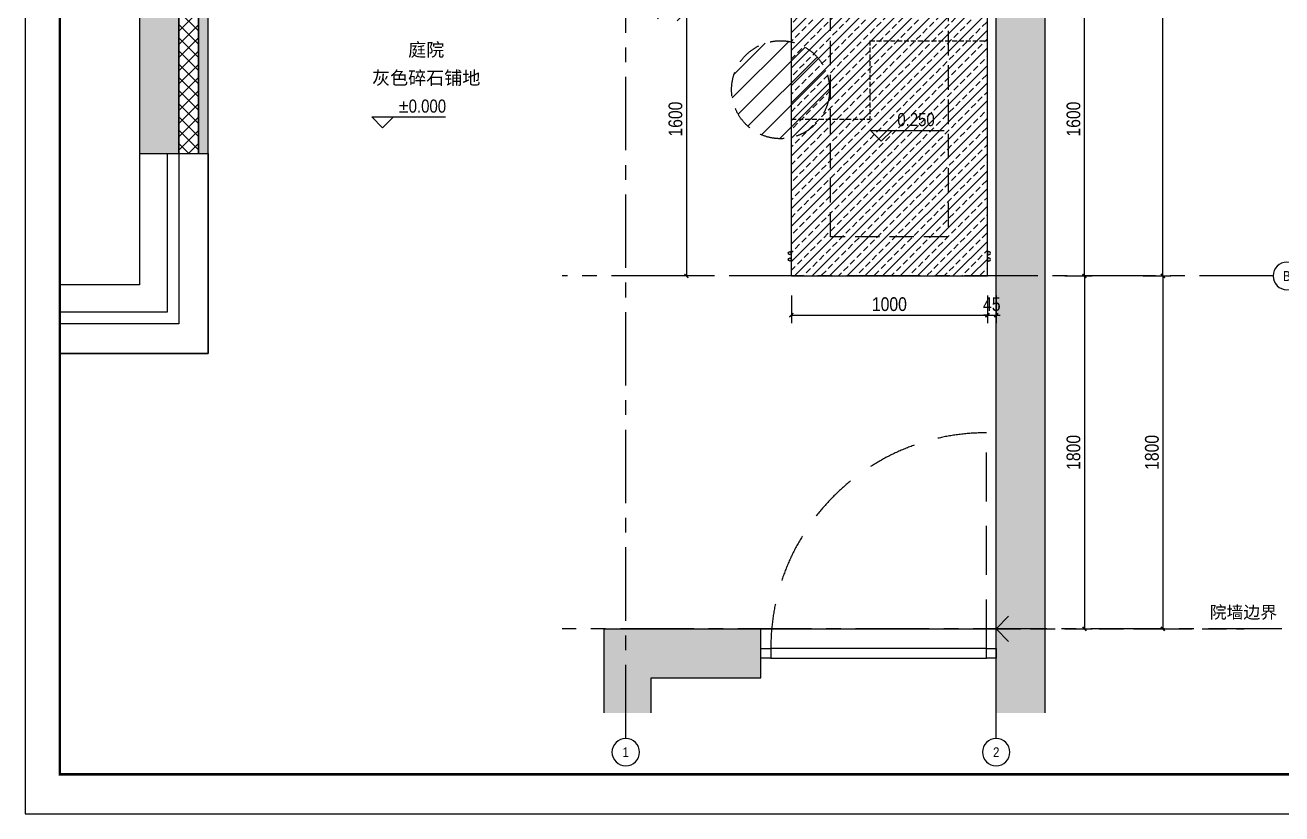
# Model space of a CAD drawing. Extents: x 9928 to 93764, y -101273 to -34887.
# Drawn here: x 14234 to 20645, y -70437 to -66413 of the extents above; entities that cross this region are included whole.
import ezdxf
from ezdxf import colors
from ezdxf.entities.mleader import LeaderData, LeaderLine
from ezdxf.enums import TextEntityAlignment as Align
from ezdxf.math import Vec2, Vec3

# ---------------------------------------------------------------- set-up
doc = ezdxf.new("R2010")
doc.units = 0
doc.header["$LTSCALE"] = 1000
doc.header["$MEASUREMENT"] = 0
for name, pattern in [('CENTER', [2, 1.25, -0.25, 0.25, -0.25]), ('DASH', [0.35, 0.25, -0.1]), ('HIDDEN', [0.375, 0.25, -0.125])]:
    doc.linetypes.add(name, pattern=pattern)
doc.layers.add('_0', color=7, linetype='Continuous', lineweight=25)
for name, color, linetype in [('A', 163, 'CENTER'), ('A-ANNO-DIMS', 6, 'Continuous'), ('A-ANNO-NOTE', 4, 'Continuous'), ('A-ANNO-SYMB', 4, 'Continuous'), ('A-DOOR-FULL', 25, 'Continuous'), ('A-DOOR-SWNG', 21, 'HIDDEN'), ('A-FLOR-HRAL', 42, 'Continuous'), ('A-FLOR-STRS', 54, 'Continuous'), ('A-FURN-PATT-251', 251, 'Continuous'), ('A-SECT-005', 5, 'Continuous'), ('A-WALL-FULL', 5, 'Continuous'), ('S-GRID-IDEN', 4, 'Continuous'), ('设备', 150, 'Continuous')]:
    doc.layers.add(name, color=color, linetype=linetype)
doc.layers.add('A-ANNO-NPLT', color=250, linetype='Continuous', plot=False)
doc.styles.add('DIM', font='ARIALN.TTF')
doc.styles.add('DIM_T3', font='ARIALN.TTF')
doc.styles.add('EN', font='ARIALN.TTF')
doc.styles.add('EN1', font='ARIALN.TTF')
doc.styles.get("Standard").update_dxf_attribs({"font": 'gbenor.shx', "bigfont": 'gbcbig.shx'})
doc.dimstyles.new('_TCH_ARCH&&20', dxfattribs={"dimtxt": 70, "dimasz": 20, "dimexe": 40, "dimexo": 40, "dimgap": 20, "dimtad": 1, "dimdec": 0, "dimzin": 0, "dimdsep": 46, "dimtxsty": 'DIM_T3', "dimblk": 'ARCHTICK', "dimcen": 0.09, "dimclrd": 6, "dimclre": 6, "dimclrt": 6, "dimazin": 2, "dimtfac": 1, "dimtdec": 0, "dimtix": 1, "dimtmove": 2, "dimatfit": 3, "dimfxl": 100, "dimfxlon": 1, "dimtolj": 1, "dimtzin": 0, "dimarcsym": 0})

# ---------------------------------------------------------------- blocks, each defined once
blk = doc.blocks.new('dooe')
at = {"layer": 'A-DOOR-FULL', "color": 251}
for points in [[(11219.1, -62042), (11269.1, -62042), (11269.1, -62092), (11219.1, -62092)], [(11269.1, -62092), (12369.1, -62092), (12369.1, -62042), (11269.1, -62042)], [(12369.1, -62042), (12419.1, -62042), (12419.1, -62092), (12369.1, -62092)]]:
    blk.add_lwpolyline(points, close=True, dxfattribs=at)
at = {"layer": 'A-DOOR-SWNG', "color": 251}
blk.add_line((12369.1, -62042), (12369.1, -60942), dxfattribs=at)
blk.add_arc((12369.1, -62042), 1100, 90, 180, dxfattribs=at)
blk = doc.blocks.new('alsidufhaSD9F83')
at = {"layer": 'A-FLOR-HRAL', "color": 1}
for centre in [(18134.9, -88276.1), (18134.9, -88308.1)]:
    blk.add_circle(centre, 8, dxfattribs=at)
blk = doc.blocks.new('asldiufhasdfaser9r')
at = {"layer": 'A-FURN-PATT-251'}
h = blk.add_hatch(color=256, dxfattribs=at)
h.dxf.hatch_style = 1
h.paths.add_polyline_path([(36908.9, -84997.1), (37058.9, -84997.1), (37058.9, -84837.1), (36708.9, -84837.1), (36708.9, -87767.1), (36908.9, -87767.1)])
h = blk.add_hatch(dxfattribs=at)
h.set_pattern_fill('ANSI37', color=256, scale=30, angle=90)
h.set_pattern_definition([(135, (672692.57, -481348.93), (-33.6759605, -33.6759605), []), (225, (672692.57, -481348.93), (33.6759605, -33.6759605), [])])
h.paths.add_polyline_path([(37058.9, -85097.1), (37058.9, -84997.1), (36908.9, -84997.1), (36908.9, -87767.1), (37008.9, -87767.1), (37008.9, -85097.1)])
h = blk.add_hatch(color=256, dxfattribs=at)
h.dxf.hatch_style = 1
h.paths.add_polyline_path([(37058.9, -85097.1), (37008.9, -85097.1), (37008.9, -87767.1), (37058.9, -87767.1)])
for points in [[(36908.9, -84997.1), (37058.9, -84997.1), (37058.9, -84837.1), (36708.9, -84837.1), (36708.9, -87767.1), (36908.9, -87767.1)], [(37058.9, -85097.1), (37008.9, -85097.1), (37008.9, -87767.1), (37058.9, -87767.1)]]:
    blk.add_lwpolyline(points, close=True, dxfattribs=at)
for points in [[(37058.9, -85097.1), (37058.9, -84997.1), (36908.9, -84997.1), (36908.9, -87767.1), (37008.9, -87767.1), (37008.9, -85097.1), (37058.9, -85097.1)], [(36708.9, -87767.1), (36708.9, -88437.1), (36301.9, -88437.1)], [(37058.9, -87767.1), (37058.9, -88787.1), (36301.9, -88787.1)], [(36908.9, -87767.1), (36908.9, -88637.1), (36301.9, -88637.1)], [(36848.9, -87767.1), (36848.9, -88577.1), (36301.9, -88577.1)]]:
    blk.add_lwpolyline(points, dxfattribs=at)
blk = doc.blocks.new('alisdhuflaisduhfalsidfhu')
at = {"layer": 'A-FURN-PATT-251'}
h = blk.add_hatch(color=256, dxfattribs=at)
h.dxf.hatch_style = 1
h.paths.add_polyline_path([(42419.1, -90621.1), (42669.1, -90621.1), (42669.1, -77792.1), (42419.1, -77792.1)])
h = blk.add_hatch(dxfattribs=at)
h.set_pattern_fill('ANSI33', color=256, scale=20)
h.set_pattern_definition([(45, (0, 0), (-44.90128, 44.90128), []), (45, (44.9, 0), (-44.90128, 44.90128), [31.75, -15.875])])
h.paths.add_polyline_path([(42374.1, -86792.1), (41774.1, -86792.1), (41774.1, -86542.1), (41574.1, -86542.1), (41574.1, -86242.1), (41774.1, -86242.1), (41774.1, -85992.1), (41374.1, -85992.1), (41374.1, -87592.1), (41774.1, -87592.1), (41774.1, -87192.1), (42374.1, -87192.1)])
h.paths.add_polyline_path([(42374.1, -87192.1), (41774.1, -87192.1), (41774.1, -87592.1), (41374.1, -87592.1), (41374.1, -88392.1), (42374.1, -88392.1)])
h = blk.add_hatch(color=256, dxfattribs=at)
h.dxf.hatch_style = 1
h.paths.add_polyline_path([(40419.1, -90621.1), (40659.1, -90621.1), (40659.1, -90442.1), (41219.1, -90442.1), (41219.1, -90192.1), (40419.1, -90192.1)])
at = {"layer": '设备', "linetype": 'HIDDEN', "ltscale": 0.25}
h = blk.add_hatch(dxfattribs=at)
h.set_pattern_fill('ANSI31', color=256, scale=50)
h.set_pattern_definition([(45, (-12921.65, 0), (-56.1266, 56.1266), [])])
edge = h.paths.add_edge_path()
edge.add_arc((41129.1, -80292.1), 250, 0, 360)
edge = h.paths.add_edge_path()
edge.add_arc((40769.1, -86842.1), 250, 0, 360)
edge = h.paths.add_edge_path()
edge.add_arc((41319.1, -87442.1), 250, 0, 360)
at = {"layer": 'A-FLOR-STRS'}
for p, q in [((42374.1, -88392.1), (42374.1, -84502.1)), ((41374.1, -88392.1), (41374.1, -85992.1)), ((41374.1, -88392.1), (42374.1, -88392.1))]:
    blk.add_line(p, q, dxfattribs=at)
at = {"layer": 'A-FLOR-STRS', "color": 251}
blk.add_line((41219.1, -90192.1), (42419.1, -90192.1), dxfattribs=at)
at = {"layer": 'A-FLOR-STRS', "linetype": 'DASH', "ltscale": 0.5}
blk.add_lwpolyline([(42174.1, -86792.1), (42174.1, -88192.1), (41574.1, -88192.1), (41574.1, -86192.1), (41774.1, -86192.1)], dxfattribs=at)
at = {"layer": 'A-FURN-PATT-251', "linetype": 'DASH', "ltscale": 0.1}
for p, q in [((41774.1, -87192.1), (42374.1, -87192.1)), ((41774.1, -87192.1), (41774.1, -87592.1)), ((41374.1, -87592.1), (41774.1, -87592.1))]:
    blk.add_line(p, q, dxfattribs=at)
at = {"layer": 'A-WALL-FULL'}
for p, q in [((42419.1, -90621.1), (42419.1, -77792.1)), ((42669.1, -90621.1), (42669.1, -77792.1)), ((38399.1, -88787.1), (38399.1, -85147.1)), ((37642.1, -88787.1), (38399.1, -88787.1)), ((40419.1, -90621.1), (40419.1, -90192.1)), ((40419.1, -90192.1), (41219.1, -90192.1)), ((41219.1, -90442.1), (41219.1, -90192.1)), ((40659.1, -90621.1), (40659.1, -90442.1)), ((40659.1, -90442.1), (41219.1, -90442.1))]:
    blk.add_line(p, q, dxfattribs=at)
at = {"layer": '设备', "linetype": 'HIDDEN', "ltscale": 0.5}
blk.add_circle((41319.1, -87442.1), 250, dxfattribs=at)
at = {"color": 251}
blk.add_blockref('dooe', (30000, -28250.1), dxfattribs=at)
at = {"layer": '_0', "color": 6}
blk.add_blockref('asldiufhasdfaser9r', (1340.2, 0), dxfattribs=at)
at = {"layer": 'A-SECT-005', "color": 2}
blk.add_blockref('alsidufhaSD9F83', (23231.2, 0), dxfattribs=at)
at = {"layer": 'A-SECT-005', "color": 2, "xscale": -1}
blk.add_blockref('alsidufhaSD9F83', (60517, 0), dxfattribs=at)
blk = doc.blocks.new('_ArchTick')
at = {"color": 0, "linetype": 'ByBlock', "const_width": 0.4}
blk.add_lwpolyline([(-0.5, -0.5), (0.5, 0.5)], dxfattribs=at)
blk = doc.blocks.new('*D175')
at = {"layer": 'A-ANNO-DIMS', "color": 6, "lineweight": -2, "transparency": 16777216}
for p, q in [((19537.9, -66092.8), (19677.9, -66092.8)), ((19637.9, -67692.8), (19637.9, -66092.8)), ((19537.9, -67692.8), (19677.9, -67692.8))]:
    blk.add_line(p, q, dxfattribs=at)
at = {"layer": 'Defpoints', "color": 0, "transparency": 16777216}
for p in [(19142.9, -66092.8), (19637.9, -66092.8), (19142.9, -67692.8)]:
    blk.add_point(p, dxfattribs=at)
at = {"layer": 'A-ANNO-DIMS', "color": 6, "lineweight": -2, "transparency": 16777216, "xscale": 20, "yscale": 20, "zscale": 20}
for p, rotation in [((19637.9, -66092.8), 90), ((19637.9, -67692.8), 270)]:
    blk.add_blockref('_ArchTick', p, dxfattribs=dict(at, rotation=rotation))
at = {"layer": 'A-ANNO-DIMS', "color": 6, "transparency": 16777216, "insert": (19582.2, -66892.8), "char_height": 70, "attachment_point": 5, "rotation": 90, "style": 'DIM_T3'}
blk.add_mtext('\\A1;1600', dxfattribs=at)
blk = doc.blocks.new('*D176')
at = {"layer": 'A-ANNO-DIMS', "color": 6, "lineweight": -2, "transparency": 16777216}
for p, q in [((19537.9, -67692.8), (19677.9, -67692.8)), ((19637.9, -67692.8), (19637.9, -69492.8)), ((19537.9, -69492.8), (19677.9, -69492.8))]:
    blk.add_line(p, q, dxfattribs=at)
at = {"layer": 'Defpoints', "color": 0, "transparency": 16777216}
for p in [(19142.9, -67692.8), (19137.9, -69492.8), (19637.9, -69492.8)]:
    blk.add_point(p, dxfattribs=at)
at = {"layer": 'A-ANNO-DIMS', "color": 6, "lineweight": -2, "transparency": 16777216, "xscale": 20, "yscale": 20, "zscale": 20}
for p, rotation in [((19637.9, -67692.8), 90), ((19637.9, -69492.8), 270)]:
    blk.add_blockref('_ArchTick', p, dxfattribs=dict(at, rotation=rotation))
at = {"layer": 'A-ANNO-DIMS', "color": 6, "transparency": 16777216, "insert": (19582.2, -68592.8), "char_height": 70, "attachment_point": 5, "rotation": 90, "style": 'DIM_T3'}
blk.add_mtext('\\A1;1800', dxfattribs=at)
blk = doc.blocks.new('*D266')
at = {"layer": 'A-ANNO-DIMS', "color": 6, "lineweight": -2, "transparency": 16777216}
for p, q in [((19937.9, -57092.8), (20077.9, -57092.8)), ((20037.9, -67692.8), (20037.9, -57092.8)), ((19937.9, -67692.8), (20077.9, -67692.8))]:
    blk.add_line(p, q, dxfattribs=at)
at = {"layer": 'Defpoints', "color": 0, "transparency": 16777216}
for p in [(19187.9, -57092.8), (20037.9, -57092.8), (19142.9, -67692.8)]:
    blk.add_point(p, dxfattribs=at)
at = {"layer": 'A-ANNO-DIMS', "color": 6, "lineweight": -2, "transparency": 16777216, "xscale": 20, "yscale": 20, "zscale": 20}
for p, rotation in [((20037.9, -57092.8), 90), ((20037.9, -67692.8), 270)]:
    blk.add_blockref('_ArchTick', p, dxfattribs=dict(at, rotation=rotation))
at = {"layer": 'A-ANNO-DIMS', "color": 6, "transparency": 16777216, "insert": (19982.2, -62392.8), "char_height": 70, "attachment_point": 5, "rotation": 90, "style": 'DIM_T3'}
blk.add_mtext('\\A1;10600', dxfattribs=at)
blk = doc.blocks.new('*D195')
at = {"layer": 'A-ANNO-DIMS', "color": 6, "lineweight": -2, "transparency": 16777216}
for p, q in [((17707.4, -66092.8), (17567.4, -66092.8)), ((17607.4, -66092.8), (17607.4, -67692.8)), ((17707.4, -67692.8), (17567.4, -67692.8))]:
    blk.add_line(p, q, dxfattribs=at)
at = {"layer": 'Defpoints', "color": 0, "transparency": 16777216}
for p in [(18542.9, -66092.8), (17607.4, -67692.8), (18142.9, -67692.8)]:
    blk.add_point(p, dxfattribs=at)
at = {"layer": 'A-ANNO-DIMS', "color": 6, "lineweight": -2, "transparency": 16777216, "xscale": 20, "yscale": 20, "zscale": 20}
for p, rotation in [((17607.4, -66092.8), 90), ((17607.4, -67692.8), 270)]:
    blk.add_blockref('_ArchTick', p, dxfattribs=dict(at, rotation=rotation))
at = {"layer": 'A-ANNO-DIMS', "color": 6, "transparency": 16777216, "insert": (17551.7, -66892.8), "char_height": 70, "attachment_point": 5, "rotation": 90, "style": 'DIM_T3'}
blk.add_mtext('\\A1;1600', dxfattribs=at)
blk = doc.blocks.new('*D199')
at = {"layer": 'A-ANNO-DIMS', "color": 6, "lineweight": -2, "transparency": 16777216}
for p, q in [((18142.9, -67792.8), (18142.9, -67932.8)), ((19142.9, -67792.8), (19142.9, -67932.8)), ((18142.9, -67892.8), (19142.9, -67892.8))]:
    blk.add_line(p, q, dxfattribs=at)
at = {"layer": 'Defpoints', "color": 0, "transparency": 16777216}
for p in [(18142.9, -67692.8), (19142.9, -67692.8), (19142.9, -67892.8)]:
    blk.add_point(p, dxfattribs=at)
at = {"layer": 'A-ANNO-DIMS', "color": 6, "lineweight": -2, "transparency": 16777216, "xscale": 20, "yscale": 20, "zscale": 20, "rotation": 180}
blk.add_blockref('_ArchTick', (18142.9, -67892.8), dxfattribs=at)
at = {"layer": 'A-ANNO-DIMS', "color": 6, "lineweight": -2, "transparency": 16777216, "xscale": 20, "yscale": 20, "zscale": 20}
blk.add_blockref('_ArchTick', (19142.9, -67892.8), dxfattribs=at)
at = {"layer": 'A-ANNO-DIMS', "color": 6, "transparency": 16777216, "insert": (18642.9, -67837.1), "char_height": 70, "attachment_point": 5, "style": 'DIM_T3'}
blk.add_mtext('\\A1;1000', dxfattribs=at)
blk = doc.blocks.new('*D200')
at = {"layer": 'A-ANNO-DIMS', "color": 6, "lineweight": -2, "transparency": 16777216}
for p, q in [((19142.9, -67792.8), (19142.9, -67932.8)), ((19187.9, -67792.8), (19187.9, -67932.8)), ((19142.9, -67892.8), (19122.9, -67892.8)), ((19142.9, -67892.8), (19187.9, -67892.8)), ((19187.9, -67892.8), (19207.9, -67892.8))]:
    blk.add_line(p, q, dxfattribs=at)
at = {"layer": 'Defpoints', "color": 0, "transparency": 16777216}
for p in [(19142.9, -67692.8), (19187.9, -67745.2), (19187.9, -67892.8)]:
    blk.add_point(p, dxfattribs=at)
at = {"layer": 'A-ANNO-DIMS', "color": 6, "lineweight": -2, "transparency": 16777216, "xscale": 20, "yscale": 20, "zscale": 20}
blk.add_blockref('_ArchTick', (19142.9, -67892.8), dxfattribs=at)
at = {"layer": 'A-ANNO-DIMS', "color": 6, "lineweight": -2, "transparency": 16777216, "xscale": 20, "yscale": 20, "zscale": 20, "rotation": 180}
blk.add_blockref('_ArchTick', (19187.9, -67892.8), dxfattribs=at)
at = {"layer": 'A-ANNO-DIMS', "color": 6, "transparency": 16777216, "insert": (19165.4, -67837.2), "char_height": 70, "attachment_point": 5, "style": 'DIM_T3'}
blk.add_mtext('\\A1;45', dxfattribs=at)
blk = doc.blocks.new('DFGHFGH')
at = {"layer": 'A-ANNO-NOTE'}
blk.add_line((367305, -290441), (368431, -290441), dxfattribs=at)
blk.add_lwpolyline([(367305, -290441), (367471, -290607), (367638, -290441)], dxfattribs=at)
at = {"layer": 'A-ANNO-NOTE', "style": 'EN'}
blk.add_attdef('±0.000', (367716, -290376), '', height=200, dxfattribs=at)
blk = doc.blocks.new('alsidufhasdf')
at = {"layer": 'A-ANNO-NOTE', "const_width": 12.5, "flags": 128}
blk.add_lwpolyline([(-69970.8, -65800.3), (-69970.8, -51475.3), (-80015.8, -51475.3), (-80015.8, -65800.3)], close=True, dxfattribs=at)
at = {"layer": 'A-ANNO-NPLT'}
blk.add_lwpolyline([(-69795.8, -66000.3), (-69795.8, -51300.3), (-80190.8, -51300.3), (-80190.8, -66000.3)], close=True, dxfattribs=at)
blk = doc.blocks.new('TAG-COL')
blk.add_circle((0, 0), 4)
at = {"style": 'EN1'}
blk.add_attdef('NO', text='', height=2.19, dxfattribs=at).set_placement((0.01, 0.01), align=Align.MIDDLE_CENTER)
blk = doc.blocks.new('ASLIDUFHASDF')
at = {"layer": 'A', "ltscale": 0.3}
for p, q in [((17297.9, -90751.2), (17297.9, -76645.8)), ((19187.9, -90751.2), (19187.9, -76645.8)), ((20600.5, -88392.1), (16974.3, -88392.1)), ((20645.5, -90192.1), (16974.3, -90192.1))]:
    blk.add_line(p, q, dxfattribs=at)
at = {"layer": 'S-GRID-IDEN'}
ref = blk.add_blockref('TAG-COL', (20670.5, -88392.2), dxfattribs=dict(at, xscale=-17.5, yscale=17.5, zscale=17.5, rotation=179.9287525087452))
ref.add_attrib('NO', 'B', dxfattribs={"layer": '0', "height": 50, "rotation": 359.92875, "style": 'EN1'}).set_placement((20670.5, -88392.4), align=Align.MIDDLE_CENTER)
ref = blk.add_blockref('TAG-COL', (17297.8, -90821.2), dxfattribs=dict(at, xscale=-17.5, yscale=17.5, zscale=17.5, rotation=179.9287525087452))
ref.add_attrib('NO', '1', dxfattribs={"layer": '0', "height": 50, "rotation": 359.92875, "style": 'EN1'}).set_placement((17297.8, -90821.4), align=Align.MIDDLE_CENTER)
ref = blk.add_blockref('TAG-COL', (19187.8, -90821.2), dxfattribs=dict(at, xscale=-17.5, yscale=17.5, zscale=17.5, rotation=179.9287525087452))
ref.add_attrib('NO', '2', dxfattribs={"layer": '0', "height": 50, "rotation": 359.92875, "style": 'EN1'}).set_placement((19187.8, -90821.4), align=Align.MIDDLE_CENTER)
blk = doc.blocks.new('_DotSmall')
at = {"color": 0, "linetype": 'ByBlock', "const_width": 0.5}
blk.add_lwpolyline([(-0.0625, 0, 1), (0.0625, 0, 1)], format="xyb", close=True, dxfattribs=at)
blk = doc.blocks.new('*D925')
at = {"layer": 'A-ANNO-DIMS', "color": 6, "lineweight": -2, "transparency": 16777216}
for p, q in [((19937.9, -67692.8), (20077.9, -67692.8)), ((20037.9, -67692.8), (20037.9, -69492.8)), ((19937.9, -69492.8), (20077.9, -69492.8))]:
    blk.add_line(p, q, dxfattribs=at)
at = {"layer": 'Defpoints', "color": 0, "transparency": 16777216}
for p in [(19142.9, -67692.8), (19142.9, -69492.8), (20037.9, -69492.8)]:
    blk.add_point(p, dxfattribs=at)
at = {"layer": 'A-ANNO-DIMS', "color": 6, "lineweight": -2, "transparency": 16777216, "xscale": 20, "yscale": 20, "zscale": 20}
for p, rotation in [((20037.9, -67692.8), 90), ((20037.9, -69492.8), 270)]:
    blk.add_blockref('_ArchTick', p, dxfattribs=dict(at, rotation=rotation))
at = {"layer": 'A-ANNO-DIMS', "color": 6, "transparency": 16777216, "insert": (19982.2, -68592.8), "char_height": 70, "attachment_point": 5, "rotation": 90, "style": 'DIM_T3'}
blk.add_mtext('\\A1;1800', dxfattribs=at)

msp = doc.modelspace()

# ---------------------------------------------------------------- linework, layer by layer
at = {"layer": 'A-ANNO-DIMS', "linetype": 'DASH', "ltscale": 0.5}
msp.add_line((19187.9, -69492.8), (20453, -69492.8), dxfattribs=at)
for points in [[(19250.1, -69428.2), (19187.9, -69492.8)], [(19250.1, -69557.4), (19187.9, -69492.8)]]:
    msp.add_lwpolyline(points, dxfattribs=at)

# ---------------------------------------------------------------- block references
msp.add_blockref('alisdhuflaisduhfalsidfhu', (-23231.2, 20699.3))
at = {"layer": '_0', "color": 6}
msp.add_blockref('ASLIDUFHASDF', (0, 20699.3), dxfattribs=at)
at = {"layer": 'A-ANNO-DIMS', "xscale": 1.010204081632657, "yscale": 1.010204081632657, "zscale": 1.010204081632657}
msp.add_blockref('alsidufhasdf', (95243.2, -3762.8), dxfattribs=at)
at = {"layer": 'A-ANNO-NOTE', "xscale": 0.3333333333333334, "yscale": 0.3333333333333334, "zscale": 0.3333333333333334}
for p, values in [((-106432.6, 29932.1), {'±0.000': '±0.000'}), ((-103888.7, 29863.5), {'±0.000': '0.250'})]:
    msp.add_blockref('DFGHFGH', p, dxfattribs=at).add_auto_attribs(values)

# ---------------------------------------------------------------- texts
at = {"layer": 'A-ANNO-DIMS', "insert": (20620.6, -69376.8), "char_height": 63, "attachment_point": 3}
msp.add_mtext('{\\fSimSun|b0|i0|c134|p2;院墙边界}', dxfattribs=at)
at = {"layer": 'A-ANNO-NOTE', "char_height": 67.5, "width": 711.432, "attachment_point": 1, "style": 'DIM'}
for s, insert in [('{\\fSimSun|b0|i0|c134|p2;庭院}', (16187.9, -66505.3)), ('{\\fSimSun|b0|i0|c134|p2;灰色碎石铺地}', (16003.9, -66648.8))]:
    msp.add_mtext(s, dxfattribs=dict(at, insert=insert))

# ---------------------------------------------------------------- dimensions: what is measured, and where the dimension line sits
at = {"layer": 'A-ANNO-DIMS'}
for base, p1, p2, picture, middle in [((20037.9, -57092.8), (19142.9, -67692.8), (19187.9, -57092.8), '*D266', (19982.2, -62392.8)), ((17607.4, -67692.8), (18542.9, -66092.8), (18142.9, -67692.8), '*D195', (17551.7, -66892.8)), ((19637.9, -66092.8), (19142.9, -67692.8), (19142.9, -66092.8), '*D175', (19582.2, -66892.8)), ((19637.9, -69492.8), (19142.9, -67692.8), (19137.9, -69492.8), '*D176', (19582.2, -68592.8)), ((20037.9, -69492.8), (19142.9, -67692.8), (19142.9, -69492.8), '*D925', (19982.2, -68592.8))]:
    dim = msp.add_linear_dim(base=base, p1=p1, p2=p2, angle=90, dimstyle='_TCH_ARCH&&20', dxfattribs=at)
    dim.commit()
    dim.dimension.update_dxf_attribs({"geometry": picture, "text_midpoint": middle})
for base, p1, p2, picture, middle in [((19142.9, -67892.8), (18142.9, -67692.8), (19142.9, -67692.8), '*D199', (18642.9, -67837.1)), ((19187.9, -67892.8), (19142.9, -67692.8), (19187.9, -67745.2), '*D200', (19165.4, -67837.2))]:
    dim = msp.add_linear_dim(base=base, p1=p1, p2=p2, dimstyle='_TCH_ARCH&&20', dxfattribs=at)
    dim.commit()
    dim.dimension.update_dxf_attribs({"geometry": picture, "text_midpoint": middle})

# ---------------------------------------------------------------- leaders
at = {"layer": 'A-ANNO-SYMB', "color": 2}
ml = msp.add_multileader_mtext('Standard', dxfattribs=at)
ml.set_content('\\pxsm1;{\\fSimSun|b0|i0|c134|p2;\\H0.2x;石材安装所需混凝土基础\\P边界较石材完成面内退30mm\\P基础顶标高±0.000}', color=2, style='EN')
ml.set_leader_properties(color=256)
ml.set_arrow_properties(name='DOTSMALL')
ml.build(insert=Vec2(0, 0))
ml.multileader.update_dxf_attribs({"text_left_attachment_type": 5, "text_right_attachment_type": 5, "dogleg_length": 901.2, "arrow_head_size": 62.7})
ctx = ml.context
ctx.base_point, ctx.char_height, ctx.arrow_head_size, ctx.landing_gap_size, ctx.plane_origin = Vec3(23025.9, -66777.8), 313.469, 62.7, 0.282, Vec3(51114.1, -65518.3)
ctx.left_attachment, ctx.right_attachment, ctx.text_align_type = 5, 5, 2
notes = []
notes.append((ctx, [(0, (1, 1, 0), (22402.2, -66777.8), (1, 0), 623.7, [(0, [(22255.5, -66626.6)], 0, [])])]))
ctx.mtext.insert, ctx.mtext.alignment, ctx.mtext.flow_direction = Vec3(24098.6, -66443.5), 3, 5
for ctx, leaders in notes:
    for number, flags, end, landing, length, lines in leaders:
        leader = LeaderData()
        leader.index, (leader.has_last_leader_line, leader.has_dogleg_vector, leader.attachment_direction) = number, flags
        leader.last_leader_point, leader.dogleg_vector, leader.dogleg_length = Vec3(end), Vec3(landing), length
        for number, points, colour, breaks in lines:
            line = LeaderLine()
            line.index, line.vertices, line.color, line.breaks = number, Vec3.list(points), colors.encode_raw_color(colour), breaks
            leader.lines.append(line)
        ctx.leaders.append(leader)

doc.saveas('drawing.dxf')
